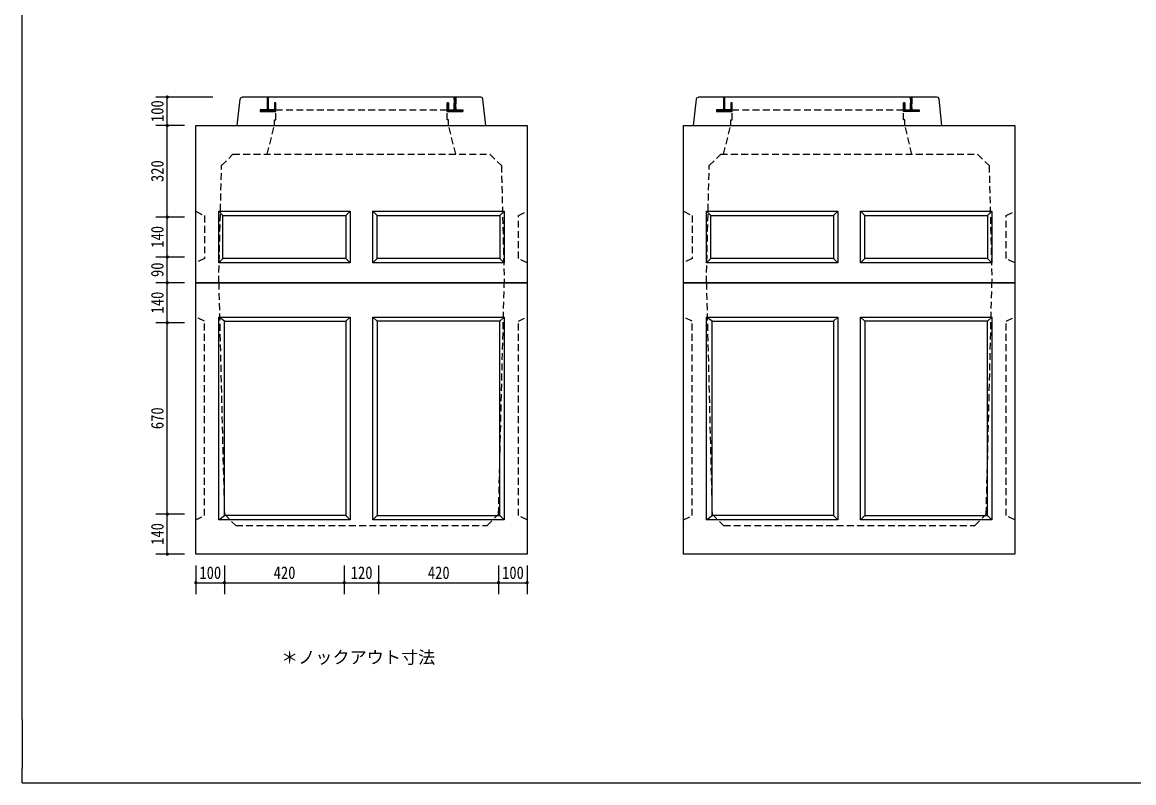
# Model space of a CAD drawing. Units: millimetres, scale not verified. Extents: x -3704 to 3796, y -2790 to 2696.
# Drawn here: x -3704 to 189, y -2790 to -128 of the extents above; entities that cross this region are included whole.
import ezdxf
from ezdxf.enums import TextEntityAlignment as Align

# ---------------------------------------------------------------- set-up
doc = ezdxf.new("R2010")
doc.units = ezdxf.units.MM
doc.header["$LTSCALE"] = 20
doc.linetypes.add('DASHED1', pattern=[1.8, 1.2, -0.6])
doc.layers.add('0-0_レイヤ_1', color=7, linetype='Continuous')
doc.layers.add('0-9_レイヤ10', color=7, linetype='Continuous')
doc.styles.add('HG丸ｺﾞｼｯｸM-PRO', font='')
doc.styles.add('ＭＳ ゴシック', font='')
doc.styles.get('HG丸ｺﾞｼｯｸM-PRO').set_extended_font_data('HG丸ｺﾞｼｯｸM-PRO')
doc.styles.get('ＭＳ ゴシック').set_extended_font_data('MS Gothic')

msp = doc.modelspace()

# ---------------------------------------------------------------- hatches: boundary and pattern name
at = {"layer": '0-9_レイヤ10'}
for points in [[(-3190.12, -390, 1), (-3202.12, -390, 1)], [(-3190.12, -490, 1), (-3202.12, -490, 1)], [(-3190.12, -810, 1), (-3202.12, -810, 1)], [(-3190.12, -950, 1), (-3202.12, -950, 1)], [(-3190.12, -1040, 1), (-3202.12, -1040, 1)], [(-3190.12, -1180, 1), (-3202.12, -1180, 1)], [(-3190.12, -1850, 1), (-3202.12, -1850, 1)], [(-3190.12, -1990, 1), (-3202.12, -1990, 1)], [(-3090.12, -2090, 1), (-3102.12, -2090, 1)], [(-2990.12, -2090, 1), (-3002.12, -2090, 1)], [(-2570.12, -2090, 1), (-2582.12, -2090, 1)], [(-2450.12, -2090, 1), (-2462.12, -2090, 1)], [(-2030.12, -2090, 1), (-2042.12, -2090, 1)], [(-1930.12, -2090, 1), (-1942.12, -2090, 1)]]:
    msp.add_hatch(color=256, dxfattribs=at).paths.add_polyline_path(points)

# ---------------------------------------------------------------- linework, layer by layer
at = {"layer": '0-0_レイヤ_1'}
for p, q in [((-3704.12, -2568.82), (-3704.12, 2646.47)), ((-2951.12, -490), (-2941.12, -397.5)), ((-2098.62, -390), (-2933.62, -390)), ((-2846.12, -390), (-2846.12, -435)), ((-2841.12, -390), (-2846.12, -390)), ((-2846.12, -392), (-2841.12, -392)), ((-2846.12, -394), (-2841.12, -394)), ((-2846.12, -396), (-2841.12, -396)), ((-2846.12, -398), (-2841.12, -398)), ((-2846.12, -400), (-2841.12, -400)), ((-2846.12, -402), (-2841.12, -402)), ((-2846.12, -404), (-2841.12, -404)), ((-2846.12, -406), (-2841.12, -406)), ((-2846.12, -408), (-2841.12, -408)), ((-2846.12, -410), (-2841.12, -410)), ((-2846.12, -412), (-2841.12, -412)), ((-2846.12, -414), (-2841.12, -414)), ((-2846.12, -416), (-2841.12, -416)), ((-2846.12, -418), (-2841.12, -418)), ((-2846.12, -420), (-2841.12, -420)), ((-2846.12, -422), (-2841.12, -422)), ((-2846.12, -424), (-2841.12, -424)), ((-2846.12, -426), (-2841.12, -426)), ((-2846.12, -428), (-2841.12, -428)), ((-2841.12, -435), (-2841.12, -390)), ((-2821.12, -410), (-2816.12, -410)), ((-2821.12, -410), (-2821.12, -440)), ((-2816.12, -410), (-2821.12, -410)), ((-2821.12, -412), (-2816.12, -412)), ((-2821.12, -414), (-2816.12, -414)), ((-2821.12, -416), (-2816.12, -416)), ((-2821.12, -418), (-2816.12, -418)), ((-2821.12, -420), (-2816.12, -420)), ((-2821.12, -422), (-2816.12, -422)), ((-2821.12, -424), (-2816.12, -424)), ((-2821.12, -426), (-2816.12, -426)), ((-2821.12, -428), (-2816.12, -428)), ((-2816.12, -440), (-2816.12, -410)), ((-2216.12, -410), (-2216.12, -435)), ((-2211.12, -410), (-2216.12, -410)), ((-2216.12, -412), (-2211.12, -412)), ((-2216.12, -414), (-2211.12, -414)), ((-2216.12, -416), (-2211.12, -416)), ((-2216.12, -418), (-2211.12, -418)), ((-2216.12, -420), (-2211.12, -420)), ((-2216.12, -422), (-2211.12, -422)), ((-2216.12, -424), (-2211.12, -424)), ((-2216.12, -426), (-2211.12, -426)), ((-2216.12, -428), (-2211.12, -428)), ((-2211.12, -435), (-2211.12, -410)), ((-2191.12, -390), (-2191.12, -435)), ((-2186.12, -390), (-2191.12, -390)), ((-2191.12, -392), (-2186.12, -392)), ((-2191.12, -394), (-2186.12, -394)), ((-2191.12, -396), (-2186.12, -396)), ((-2191.12, -398), (-2186.12, -398)), ((-2191.12, -400), (-2186.12, -400)), ((-2191.12, -402), (-2186.12, -402)), ((-2191.12, -404), (-2186.12, -404)), ((-2191.12, -406), (-2186.12, -406)), ((-2191.12, -408), (-2186.12, -408)), ((-2191.12, -410), (-2186.12, -410)), ((-2191.12, -412), (-2186.12, -412)), ((-2191.12, -414), (-2186.12, -414)), ((-2191.12, -416), (-2186.12, -416)), ((-2191.12, -418), (-2186.12, -418)), ((-2191.12, -420), (-2186.12, -420)), ((-2191.12, -422), (-2186.12, -422)), ((-2191.12, -424), (-2186.12, -424)), ((-2191.12, -426), (-2186.12, -426)), ((-2191.12, -428), (-2186.12, -428)), ((-2186.12, -435), (-2186.12, -390)), ((-2081.12, -490), (-2091.12, -397.5)), ((-1353.12, -490), (-1343.12, -397.5)), ((-500.62, -390), (-1335.62, -390)), ((-1248.12, -390), (-1248.12, -435)), ((-1243.12, -390), (-1248.12, -390)), ((-1248.12, -392), (-1243.12, -392)), ((-1248.12, -394), (-1243.12, -394)), ((-1248.12, -396), (-1243.12, -396)), ((-1248.12, -398), (-1243.12, -398)), ((-1248.12, -400), (-1243.12, -400)), ((-1248.12, -402), (-1243.12, -402)), ((-1248.12, -404), (-1243.12, -404)), ((-1248.12, -406), (-1243.12, -406)), ((-1248.12, -408), (-1243.12, -408)), ((-1248.12, -410), (-1243.12, -410)), ((-1248.12, -412), (-1243.12, -412)), ((-1248.12, -414), (-1243.12, -414)), ((-1248.12, -416), (-1243.12, -416)), ((-1248.12, -418), (-1243.12, -418)), ((-1248.12, -420), (-1243.12, -420)), ((-1248.12, -422), (-1243.12, -422)), ((-1248.12, -424), (-1243.12, -424)), ((-1248.12, -426), (-1243.12, -426)), ((-1248.12, -428), (-1243.12, -428)), ((-1243.12, -435), (-1243.12, -390)), ((-1223.12, -410), (-1218.12, -410)), ((-1223.12, -410), (-1223.12, -440)), ((-1218.12, -410), (-1223.12, -410)), ((-1223.12, -412), (-1218.12, -412)), ((-1223.12, -414), (-1218.12, -414)), ((-1223.12, -416), (-1218.12, -416)), ((-1223.12, -418), (-1218.12, -418)), ((-1223.12, -420), (-1218.12, -420)), ((-1223.12, -422), (-1218.12, -422)), ((-1223.12, -424), (-1218.12, -424)), ((-1223.12, -426), (-1218.12, -426)), ((-1223.12, -428), (-1218.12, -428)), ((-1218.12, -440), (-1218.12, -410)), ((-618.12, -410), (-613.12, -410)), ((-618.12, -410), (-618.12, -435)), ((-613.12, -410), (-618.12, -410)), ((-618.12, -412), (-613.12, -412)), ((-618.12, -414), (-613.12, -414)), ((-618.12, -416), (-613.12, -416)), ((-618.12, -418), (-613.12, -418)), ((-618.12, -420), (-613.12, -420)), ((-618.12, -422), (-613.12, -422)), ((-618.12, -424), (-613.12, -424)), ((-618.12, -426), (-613.12, -426)), ((-618.12, -428), (-613.12, -428)), ((-613.12, -435), (-613.12, -410)), ((-593.12, -390), (-593.12, -435)), ((-588.12, -390), (-593.12, -390)), ((-593.12, -392), (-588.12, -392)), ((-593.12, -394), (-588.12, -394)), ((-593.12, -396), (-588.12, -396)), ((-593.12, -398), (-588.12, -398)), ((-593.12, -400), (-588.12, -400)), ((-593.12, -402), (-588.12, -402)), ((-593.12, -404), (-588.12, -404)), ((-593.12, -406), (-588.12, -406)), ((-593.12, -408), (-588.12, -408)), ((-593.12, -410), (-588.12, -410)), ((-593.12, -412), (-588.12, -412)), ((-593.12, -414), (-588.12, -414)), ((-593.12, -416), (-588.12, -416)), ((-593.12, -418), (-588.12, -418)), ((-593.12, -420), (-588.12, -420)), ((-593.12, -422), (-588.12, -422)), ((-593.12, -424), (-588.12, -424)), ((-593.12, -426), (-588.12, -426)), ((-593.12, -428), (-588.12, -428)), ((-588.12, -435), (-588.12, -390)), ((-483.12, -490), (-493.12, -397.5)), ((-2871.12, -435), (-2871.12, -440)), ((-2821.12, -435), (-2871.12, -435)), ((-2871.12, -436), (-2821.12, -436)), ((-2871.12, -438), (-2821.12, -438)), ((-2871.12, -440), (-2821.12, -440)), ((-2871.12, -440), (-2821.12, -440)), ((-2846.12, -430), (-2841.12, -430)), ((-2846.12, -432), (-2841.12, -432)), ((-2846.12, -434), (-2841.12, -434)), ((-2821.12, -430), (-2816.12, -430)), ((-2821.12, -432), (-2816.12, -432)), ((-2821.12, -434), (-2816.12, -434)), ((-2821.12, -436), (-2816.12, -436)), ((-2821.12, -438), (-2816.12, -438)), ((-2821.12, -440), (-2816.12, -440)), ((-2821.12, -440), (-2816.12, -440)), ((-2216.12, -430), (-2211.12, -430)), ((-2216.12, -432), (-2211.12, -432)), ((-2216.12, -434), (-2211.12, -434)), ((-2216.12, -440), (-2216.12, -435)), ((-2216.12, -435), (-2161.12, -435)), ((-2216.12, -435), (-2211.12, -435)), ((-2216.12, -436), (-2161.12, -436)), ((-2216.12, -438), (-2161.12, -438)), ((-2216.12, -440), (-2161.12, -440)), ((-2161.12, -440), (-2216.12, -440)), ((-2191.12, -430), (-2186.12, -430)), ((-2191.12, -432), (-2186.12, -432)), ((-2191.12, -434), (-2186.12, -434)), ((-2191.12, -435), (-2186.12, -435)), ((-2161.12, -435), (-2161.12, -440)), ((-1273.12, -435), (-1273.12, -440)), ((-1223.12, -435), (-1273.12, -435)), ((-1273.12, -436), (-1223.12, -436)), ((-1273.12, -438), (-1223.12, -438)), ((-1273.12, -440), (-1223.12, -440)), ((-1273.12, -440), (-1223.12, -440)), ((-1248.12, -430), (-1243.12, -430)), ((-1248.12, -432), (-1243.12, -432)), ((-1248.12, -434), (-1243.12, -434)), ((-1223.12, -430), (-1218.12, -430)), ((-1223.12, -432), (-1218.12, -432)), ((-1223.12, -434), (-1218.12, -434)), ((-1223.12, -436), (-1218.12, -436)), ((-1223.12, -438), (-1218.12, -438)), ((-1223.12, -440), (-1218.12, -440)), ((-1223.12, -440), (-1218.12, -440)), ((-618.12, -430), (-613.12, -430)), ((-618.12, -432), (-613.12, -432)), ((-618.12, -434), (-613.12, -434)), ((-618.12, -440), (-618.12, -435)), ((-618.12, -435), (-563.12, -435)), ((-618.12, -435), (-613.12, -435)), ((-618.12, -436), (-563.12, -436)), ((-618.12, -438), (-563.12, -438)), ((-563.12, -440), (-618.12, -440)), ((-593.12, -430), (-588.12, -430)), ((-593.12, -432), (-588.12, -432)), ((-593.12, -434), (-588.12, -434)), ((-593.12, -435), (-588.12, -435)), ((-563.12, -435), (-563.12, -440)), ((-3001.12, -805), (-3016.12, -790)), ((-2571.12, -805), (-2556.12, -790)), ((-2476.12, -790), (-2461.12, -805)), ((-2016.12, -790), (-2031.12, -805)), ((-1293.12, -805), (-1308.12, -790)), ((-863.12, -805), (-848.12, -790)), ((-768.12, -790), (-753.12, -805)), ((-308.12, -790), (-323.12, -805)), ((-2556.12, -970), (-2571.12, -955)), ((-2016.12, -970), (-2031.12, -955)), ((-848.12, -970), (-863.12, -955)), ((-308.12, -970), (-323.12, -955)), ((-3096.12, -1040), (-1936.12, -1040)), ((-1388.12, -1040), (-228.12, -1040)), ((-2996.12, -1175), (-3016.12, -1160)), ((-2571.12, -1175), (-2556.12, -1160)), ((-2461.12, -1175), (-2476.12, -1160)), ((-2031.12, -1175), (-2016.12, -1160)), ((-1288.12, -1175), (-1308.12, -1160)), ((-863.12, -1175), (-848.12, -1160)), ((-753.12, -1175), (-768.12, -1160)), ((-323.12, -1175), (-308.12, -1160)), ((-2556.12, -1870), (-2571.12, -1855)), ((-2016.12, -1870), (-2031.12, -1855)), ((-848.12, -1870), (-863.12, -1855)), ((-308.12, -1870), (-323.12, -1855)), ((-3704.12, -2568.82), (-3704.12, -2740.32)), ((-3704.12, -2790.32), (-3704.12, -2740.32)), ((-3704.12, -2790.32), (-3532.94, -2790.32))]:
    msp.add_line(p, q, dxfattribs=at)
at = {"layer": '0-0_レイヤ_1', "linetype": 'DASHED1'}
for p, q in [((-2846.12, -390), (-2846.12, -435)), ((-2841.12, -390), (-2846.12, -390)), ((-2841.12, -435), (-2841.12, -390)), ((-2821.12, -410), (-2821.12, -435)), ((-2816.12, -410), (-2821.12, -410)), ((-2816.12, -470), (-2816.12, -410)), ((-2216.12, -410), (-2211.12, -410)), ((-2216.12, -470), (-2216.12, -410)), ((-2211.12, -410), (-2211.12, -435)), ((-2191.12, -390), (-2186.12, -390)), ((-2191.12, -435), (-2191.12, -390)), ((-2186.12, -390), (-2186.12, -435)), ((-1248.12, -390), (-1248.12, -435)), ((-1243.12, -390), (-1248.12, -390)), ((-1243.12, -435), (-1243.12, -390)), ((-1223.12, -410), (-1223.12, -435)), ((-1218.12, -410), (-1223.12, -410)), ((-1218.12, -470), (-1218.12, -410)), ((-618.12, -410), (-613.12, -410)), ((-618.12, -470), (-618.12, -410)), ((-613.12, -410), (-613.12, -435)), ((-593.12, -390), (-588.12, -390)), ((-593.12, -435), (-593.12, -390)), ((-588.12, -390), (-588.12, -435)), ((-2871.12, -435), (-2871.12, -440)), ((-2846.12, -435), (-2871.12, -435)), ((-2871.12, -440), (-2816.12, -440)), ((-2821.12, -435), (-2841.12, -435)), ((-2816.12, -435), (-2216.12, -435)), ((-2161.12, -440), (-2216.12, -440)), ((-2211.12, -435), (-2191.12, -435)), ((-2186.12, -435), (-2161.12, -435)), ((-2161.12, -435), (-2161.12, -440)), ((-1273.12, -435), (-1273.12, -440)), ((-1248.12, -435), (-1273.12, -435)), ((-1273.12, -440), (-1218.12, -440)), ((-1223.12, -435), (-1243.12, -435)), ((-1218.12, -435), (-618.12, -435)), ((-563.12, -440), (-618.12, -440)), ((-613.12, -435), (-593.12, -435)), ((-588.12, -435), (-563.12, -435)), ((-563.12, -435), (-563.12, -440)), ((-2846.12, -590), (-2821.12, -490)), ((-2821.12, -470), (-2816.12, -470)), ((-2821.12, -490), (-2821.12, -470)), ((-2211.12, -470), (-2216.12, -470)), ((-2211.12, -490), (-2211.12, -470)), ((-2186.12, -590), (-2211.12, -490)), ((-1248.12, -590), (-1223.12, -490)), ((-1223.12, -470), (-1218.12, -470)), ((-1223.12, -490), (-1223.12, -470)), ((-613.12, -470), (-618.12, -470)), ((-613.12, -490), (-613.12, -470)), ((-588.12, -590), (-613.12, -490))]:
    msp.add_line(p, q, dxfattribs=at)
at = {"layer": '0-0_レイヤ_1'}
for points in [[(-2941.12, -397.5), (-2939.11, -392.18), (-2933.62, -390)], [(-2091.12, -397.5), (-2093.57, -391.85), (-2098.62, -390)], [(-1343.12, -397.5), (-1341.11, -392.18), (-1335.62, -390)], [(-493.12, -397.5), (-495.57, -391.85), (-500.62, -390)], [(-3016.12, -970), (-3001.12, -955), (-3001.12, -805), (-2571.12, -805), (-2571.12, -955), (-3001.12, -955)], [(-2476.12, -970), (-2476.12, -790), (-2016.12, -790), (-2016.12, -970), (-2476.12, -970), (-2461.12, -955), (-2461.12, -805), (-2031.12, -805), (-2031.12, -955), (-2461.12, -955)], [(-1308.12, -970), (-1293.12, -955), (-1293.12, -805), (-863.12, -805), (-863.12, -955), (-1293.12, -955)], [(-768.12, -970), (-768.12, -790), (-308.12, -790), (-308.12, -970), (-768.12, -970), (-753.12, -955), (-753.12, -805), (-323.12, -805), (-323.12, -955), (-753.12, -955)], [(-3016.12, -1870), (-2996.12, -1855), (-2996.12, -1175), (-2571.12, -1175), (-2571.12, -1855), (-2996.12, -1855)], [(-2476.12, -1870), (-2461.12, -1855), (-2031.12, -1855), (-2031.12, -1175), (-2461.12, -1175), (-2461.12, -1855)], [(-1308.12, -1870), (-1288.12, -1855), (-1288.12, -1175), (-863.12, -1175), (-863.12, -1855), (-1288.12, -1855)], [(-768.12, -1870), (-753.12, -1855), (-323.12, -1855), (-323.12, -1175), (-753.12, -1175), (-753.12, -1855)], [(-3532.94, -2790.32), (3545.88, -2790.32), (3795.88, -2790.32), (3795.88, -2740.32)]]:
    msp.add_lwpolyline(points, dxfattribs=at)
for points in [[(-3096.12, -1040), (-3096.12, -490), (-1936.12, -490), (-1936.12, -1040)], [(-1388.12, -1040), (-1388.12, -490), (-228.12, -490), (-228.12, -1040)], [(-3016.12, -970), (-3016.12, -790), (-2556.12, -790), (-2556.12, -970)], [(-1308.12, -970), (-1308.12, -790), (-848.12, -790), (-848.12, -970)], [(-1936.12, -1990), (-3096.12, -1990), (-3096.12, -1040), (-1936.12, -1040)], [(-228.12, -1990), (-1388.12, -1990), (-1388.12, -1040), (-228.12, -1040)], [(-3016.12, -1870), (-3016.12, -1160), (-2556.12, -1160), (-2556.12, -1870)], [(-2476.12, -1870), (-2476.12, -1160), (-2016.12, -1160), (-2016.12, -1870)], [(-1308.12, -1870), (-1308.12, -1160), (-848.12, -1160), (-848.12, -1870)], [(-768.12, -1870), (-768.12, -1160), (-308.12, -1160), (-308.12, -1870)]]:
    msp.add_lwpolyline(points, close=True, dxfattribs=at)
at = {"layer": '0-0_レイヤ_1', "linetype": 'DASHED1'}
for points in [[(-3016.12, -1040), (-3006.12, -630), (-2966.12, -590), (-2066.12, -590), (-2026.12, -630), (-2016.12, -1040)], [(-1308.12, -1040), (-1298.12, -630), (-1258.12, -590), (-358.12, -590), (-318.12, -630), (-308.12, -1040)], [(-3096.12, -790), (-3066.12, -805), (-3066.12, -955), (-3096.12, -970)], [(-1936.12, -970), (-1966.12, -955), (-1966.12, -805), (-1936.12, -790)], [(-1388.12, -790), (-1358.12, -805), (-1358.12, -955), (-1388.12, -970)], [(-228.12, -970), (-258.12, -955), (-258.12, -805), (-228.12, -790)], [(-3016.12, -1040), (-2996.12, -1850), (-2956.12, -1890), (-2076.12, -1890), (-2036.12, -1850), (-2016.12, -1040)], [(-1308.12, -1040), (-1288.12, -1850), (-1248.12, -1890), (-368.12, -1890), (-328.12, -1850), (-308.12, -1040)], [(-3096.12, -1870), (-3066.12, -1855), (-3066.12, -1175), (-3096.12, -1160)], [(-1936.12, -1870), (-1966.12, -1855), (-1966.12, -1175), (-1936.12, -1160)], [(-1388.12, -1870), (-1358.12, -1855), (-1358.12, -1175), (-1388.12, -1160)], [(-228.12, -1870), (-258.12, -1855), (-258.12, -1175), (-228.12, -1160)]]:
    msp.add_lwpolyline(points, dxfattribs=at)
at = {"layer": '0-9_レイヤ10'}
for p, q in [((-3036.12, -390), (-3236.12, -390)), ((-3196.12, -490), (-3196.12, -390)), ((-3136.12, -490), (-3236.12, -490)), ((-3196.12, -810), (-3196.12, -490)), ((-3136.12, -810), (-3236.12, -810)), ((-3196.12, -950), (-3196.12, -810)), ((-3136.12, -950), (-3236.12, -950)), ((-3196.12, -1040), (-3196.12, -950)), ((-3136.12, -1040), (-3236.12, -1040)), ((-3196.12, -1180), (-3196.12, -1040)), ((-3136.12, -1180), (-3236.12, -1180)), ((-3196.12, -1850), (-3196.12, -1180)), ((-3136.12, -1850), (-3236.12, -1850)), ((-3196.12, -1990), (-3196.12, -1850)), ((-3136.12, -1990), (-3236.12, -1990)), ((-3096.12, -2030), (-3096.12, -2130)), ((-2996.12, -2030), (-2996.12, -2130)), ((-2576.12, -2030), (-2576.12, -2130)), ((-2456.12, -2030), (-2456.12, -2130)), ((-2036.12, -2030), (-2036.12, -2130)), ((-1936.12, -2030), (-1936.12, -2130)), ((-3096.12, -2090), (-2996.12, -2090)), ((-2996.12, -2090), (-2576.12, -2090)), ((-2576.12, -2090), (-2456.12, -2090)), ((-2456.12, -2090), (-2036.12, -2090)), ((-2036.12, -2090), (-1936.12, -2090))]:
    msp.add_line(p, q, dxfattribs=at)

# ---------------------------------------------------------------- texts
at = {"layer": '0-9_レイヤ10', "style": 'ＭＳ ゴシック', "width": 0.85}
for s, p in [('100', (-3196.12, -477.5)), ('320', (-3196.12, -687.5)), ('140', (-3196.12, -917.5)), ('90', (-3196.12, -1020)), ('140', (-3196.12, -1147.5)), ('670', (-3196.12, -1552.5)), ('140', (-3196.12, -1957.5))]:
    msp.add_text(s, height=43.99, rotation=90, dxfattribs=at).set_placement(p, align=Align.BOTTOM_LEFT)
for s, p in [('100', (-3083.62, -2090)), ('420', (-2823.62, -2090)), ('120', (-2553.62, -2090)), ('420', (-2283.62, -2090)), ('100', (-2023.62, -2090))]:
    msp.add_text(s, height=43.99, dxfattribs=at).set_placement(p, align=Align.BOTTOM_LEFT)
at = {"layer": '0-9_レイヤ10', "style": 'HG丸ｺﾞｼｯｸM-PRO'}
msp.add_text('＊ノックアウト寸法', height=43.99, dxfattribs=at).set_placement((-2797.61, -2386.4), align=Align.BOTTOM_LEFT)

doc.saveas('drawing.dxf')
